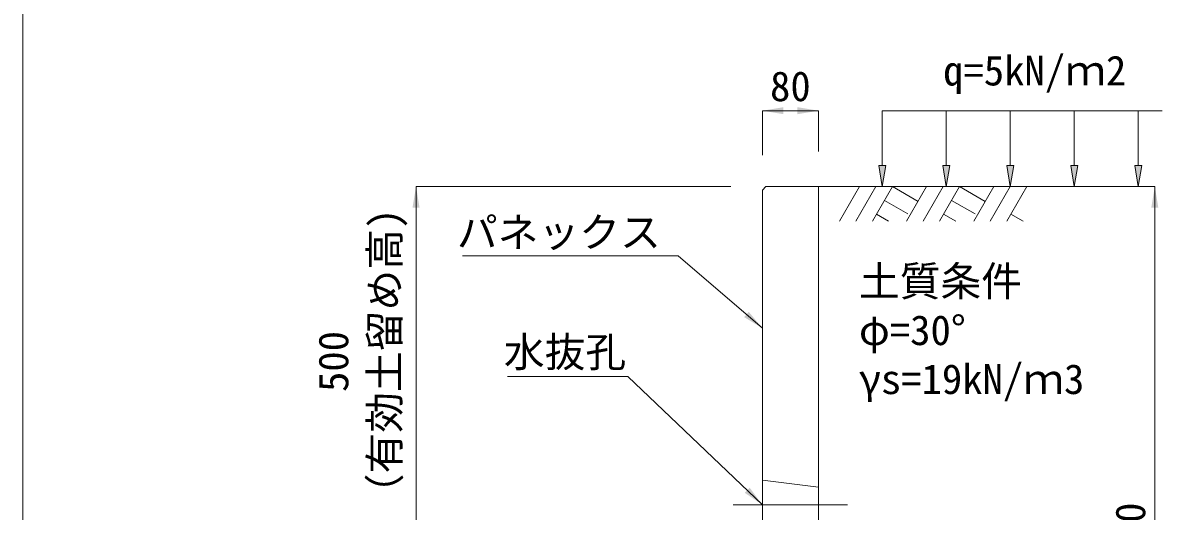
# Model space of a CAD drawing. Units: millimetres at full size, sheet at 1:40. Extents: x 206103 to 244503, y 883348 to 903496.
# Drawn here: x 232503 to 234132, y 901004 to 901703 of the extents above; entities that cross this region are included whole.
import ezdxf
from ezdxf.enums import TextEntityAlignment as Align

# ---------------------------------------------------------------- set-up
doc = ezdxf.new("R2010")
doc.units = ezdxf.units.MM
doc.header["$LTSCALE"] = 40
doc.linetypes.add('DASHED', pattern=[7.5, 6, -1.5])
doc.linetypes.add('USER1', pattern=[28.575, 19.05, -3.175, 3.175, -3.175])
for name, color, linetype, lineweight in [('0_2', 7, 'Continuous', 20), ('パネックスKUR', 2, 'Continuous', 20), ('図枠', 5, 'Continuous', 13), ('寸法線', 7, 'Continuous', 13), ('引出線', 4, 'Continuous', 13), ('補助線', 8, 'USER1', 13), ('ﾊｯﾁﾝｸﾞ', 7, 'Continuous', 5)]:
    doc.layers.add(name, color=color, linetype=linetype, lineweight=lineweight)
doc.layers.add('文字', color=7, linetype='Continuous')
doc.styles.add('ＭＳ ゴシック', font='')
doc.styles.get('ＭＳ ゴシック').set_extended_font_data('MS Gothic')

# ---------------------------------------------------------------- blocks, each defined once
blk = doc.blocks.new('filled_arrow')
at = {"color": 0, "linetype": 'Continuous', "lineweight": -2}
blk.add_solid([(7.5, 1.25), (0, 0), (7.5, -1.25)], dxfattribs=at)

msp = doc.modelspace()

# ---------------------------------------------------------------- hatches: boundary and pattern name
at = {"layer": '寸法線'}
for points in [[(233736.62, 901498.33), (233731.62, 901468.33), (233726.62, 901498.33)], [(233828.03, 901498.33), (233823.03, 901468.33), (233818.03, 901498.33)], [(233919.44, 901498.33), (233914.44, 901468.33), (233909.44, 901498.33)], [(234010.86, 901498.33), (234005.86, 901468.33), (234000.86, 901498.33)], [(234102.27, 901498.33), (234097.27, 901468.33), (234092.27, 901498.33)]]:
    msp.add_hatch(color=256, dxfattribs=at).paths.add_polyline_path(points)

# ---------------------------------------------------------------- linework, layer by layer
at = {"layer": '0_2'}
msp.add_line((233640.21, 901468.33), (234040.21, 901468.33), dxfattribs=at)
at = {"layer": 'パネックスKUR'}
for p, q in [((233560.21, 901463.33), (233565.21, 901468.33)), ((233560.21, 901463.33), (233560.21, 900968.33)), ((233640.21, 901468.33), (233565.21, 901468.33)), ((233640.21, 901468.33), (233640.21, 900448.33))]:
    msp.add_line(p, q, dxfattribs=at)
at = {"layer": 'パネックスKUR', "linetype": 'DASHED', "lineweight": 9}
msp.add_line((233560.21, 901048.33), (233640.21, 901038.33), dxfattribs=at)
at = {"layer": '図枠'}
msp.add_line((232503.21, 903148.33), (232503.21, 883348.33), dxfattribs=at)
at = {"layer": '寸法線'}
for p, q in [((233560.21, 901576.88), (233640.21, 901576.88)), ((233560.21, 901513.33), (233560.21, 901576.88)), ((233640.21, 901518.33), (233640.21, 901576.88)), ((233065.21, 900968.33), (233065.21, 901468.33)), ((233515.21, 901468.33), (233065.21, 901468.33)), ((233690.21, 901468.33), (234121.05, 901468.33)), ((234121.05, 900448.33), (234121.05, 901468.33))]:
    msp.add_line(p, q, dxfattribs=at)
at = {"layer": '寸法線', "lineweight": 9}
for p, q in [((234131.62, 901576.88), (233731.62, 901576.88)), ((233731.62, 901498.33), (233731.62, 901576.88)), ((233823.03, 901498.33), (233823.03, 901576.88)), ((233914.44, 901498.33), (233914.44, 901576.88)), ((234005.86, 901498.33), (234005.86, 901576.88)), ((234097.27, 901498.33), (234097.27, 901576.88))]:
    msp.add_line(p, q, dxfattribs=at)
for points in [[(233736.62, 901498.33), (233731.62, 901468.33), (233726.62, 901498.33)], [(233828.03, 901498.33), (233823.03, 901468.33), (233818.03, 901498.33)], [(233919.44, 901498.33), (233914.44, 901468.33), (233909.44, 901498.33)], [(234010.86, 901498.33), (234005.86, 901468.33), (234000.86, 901498.33)], [(234102.27, 901498.33), (234097.27, 901468.33), (234092.27, 901498.33)]]:
    msp.add_lwpolyline(points, close=True, dxfattribs=at)
at = {"layer": '引出線'}
for points in [[(233560.21, 901265.83), (233440, 901369.29), (233131.75, 901369.29)], [(233560.21, 901013.33), (233367.75, 901196.78), (233196, 901196.78)]]:
    msp.add_lwpolyline(points, dxfattribs=at)
at = {"layer": '補助線'}
msp.add_line((233518.35, 901013.33), (233682.06, 901013.33), dxfattribs=at)
at = {"layer": 'ﾊｯﾁﾝｸﾞ', "lineweight": 9}
for p, q in [((233698.85, 901468.32), (233670.21, 901418.7)), ((233722.48, 901468.32), (233693.83, 901418.7)), ((233746.1, 901468.32), (233717.45, 901418.7)), ((233746.1, 901468.32), (233782.67, 901447.21)), ((233794.86, 901468.32), (233766.21, 901418.7)), ((233818.48, 901468.32), (233789.83, 901418.7)), ((233842.1, 901468.32), (233813.45, 901418.7)), ((233842.1, 901468.32), (233878.67, 901447.21)), ((233890.85, 901468.32), (233862.2, 901418.7)), ((233914.48, 901468.32), (233885.83, 901418.7)), ((233938.1, 901468.32), (233909.45, 901418.7)), ((233734.68, 901448.54), (233768.09, 901429.25)), ((233830.68, 901448.54), (233864.09, 901429.25)), ((233723.26, 901428.75), (233740.67, 901418.7)), ((233819.25, 901428.75), (233836.67, 901418.7)), ((233915.25, 901428.75), (233932.67, 901418.7))]:
    msp.add_line(p, q, dxfattribs=at)

# ---------------------------------------------------------------- block references
at = {"layer": '寸法線', "xscale": 4, "yscale": 4}
msp.add_blockref('filled_arrow', (233560.21, 901576.88), dxfattribs=at)
for p, rotation in [((233640.21, 901576.88), 180), ((233065.21, 901468.33), 270), ((234121.05, 901468.33), 270)]:
    msp.add_blockref('filled_arrow', p, dxfattribs=dict(at, rotation=rotation))
at = {"layer": '引出線', "xscale": 4, "yscale": 4}
for p, rotation in [((233560.21, 901265.83), 139.3), ((233560.21, 901013.33), 136.4)]:
    msp.add_blockref('filled_arrow', p, dxfattribs=dict(at, rotation=rotation))

# ---------------------------------------------------------------- texts
at = {"layer": '寸法線', "style": 'ＭＳ ゴシック'}
msp.add_text('80', height=42.72, dxfattribs=at).set_placement((233600.21, 901611.88), align=Align.MIDDLE_CENTER)
for s, p in [('（有効土留め高)', (233054.41, 900999.8)), ('500', (232981.28, 901174.62))]:
    msp.add_text(s, height=42.72, rotation=90, dxfattribs=at).set_placement(p, align=Align.BOTTOM_LEFT)
for s, p in [('土質条件', (233698.17, 901354.36)), ('φ=30°', (233698.17, 901284.36)), ('γs=19kN/ｍ3', (233698.17, 901214.36))]:
    msp.add_text(s, height=42.72, dxfattribs=at).set_placement(p, align=Align.TOP_LEFT)
msp.add_text('1020', height=42.72, rotation=90, dxfattribs=at).set_placement((234086.05, 900958.33), align=Align.MIDDLE_CENTER)
at = {"layer": '引出線', "style": 'ＭＳ ゴシック'}
for s, p in [('パネックス', (233415, 901424.43)), ('水抜孔', (233365.5, 901253.06))]:
    msp.add_text(s, height=42.72, dxfattribs=at).set_placement(p, align=Align.TOP_RIGHT)
at = {"layer": '文字', "style": 'ＭＳ ゴシック'}
msp.add_text('q=5kN/ｍ2', height=42.72, dxfattribs=at).set_placement((233818.51, 901600.15), align=Align.BOTTOM_LEFT)

doc.saveas('drawing.dxf')
